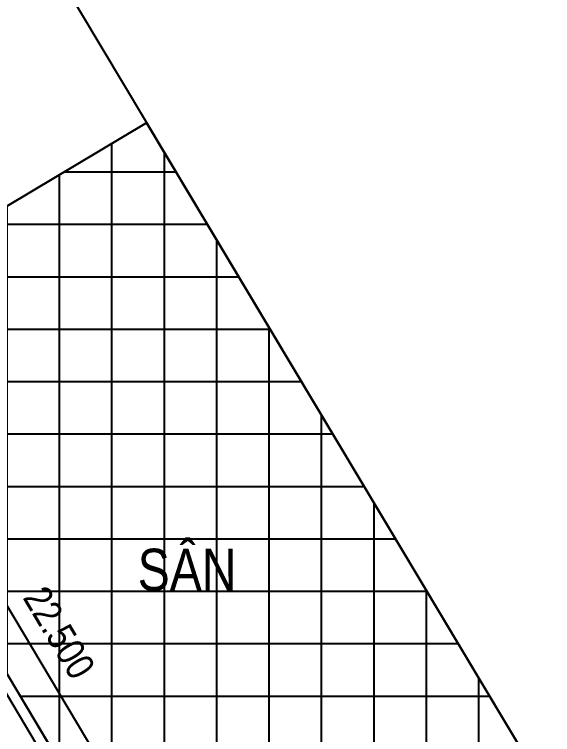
# Model space of a CAD drawing. Header units: millimetres. Extents: x 120 to 288, y 58 to 216.
# Drawn here: x 227.3 to 231.15, y 201.23 to 206.38 of the extents above; entities that cross this region are included whole.
import ezdxf

# ---------------------------------------------------------------- set-up
doc = ezdxf.new("R2010")
doc.units = ezdxf.units.MM
doc.header["$LTSCALE"] = 0.3
doc.header["$MEASUREMENT"] = 0
doc.linetypes.add('DASHDOTX2', pattern=[2, 1, -0.5, 0, -0.5])
doc.layers.get('0').update_dxf_attribs({"linetype": 'CONTINUOUS', "lineweight": 13})
doc.layers.get('DEFPOINTS').update_dxf_attribs({"linetype": 'CONTINUOUS', "lineweight": 13})
for name, color, linetype in [('HATCH', 8, 'CONTINUOUS'), ('HATCH1', 8, 'CONTINUOUS'), ('LAYER 1', 1, 'CONTINUOUS'), ('LAYER1', 1, 'CONTINUOUS'), ('Layer2', 4, 'CONTINUOUS'), ('LAYER7', 7, 'CONTINUOUS')]:
    doc.layers.add(name, color=color, linetype=linetype)
doc.styles.add('HELVE-KT', font='vhelvcn.TTF')
doc.linetypes.add('FENCELINE2', pattern='A,0.25,-0.1,[132,ltypeshp.shx,S=0.1,R=0,X=-0.1,Y=0],-0.1,1', length=1.45)
doc.dimstyles.new('1-400', dxfattribs={"dimtxt": 0.2, "dimasz": 0.12, "dimexe": 0.12, "dimexo": 0.2, "dimgap": 0.12, "dimtad": 1, "dimdec": 3, "dimlfac": 4, "dimzin": 4, "dimdsep": 46, "dimtxsty": 'HELVE-KT', "dimblk1": 'DOT', "dimblk2": 'DOT', "dimsah": 1, "dimcen": -0.18, "dimadec": 3, "dimazin": 0, "dimtfac": 1, "dimtdec": 3, "dimtmove": 2, "dimatfit": 3, "dimldrblk": 'DOT', "dimfxl": 0, "dimtolj": 1, "dimtzin": 4, "dimarcsym": 0})

# ---------------------------------------------------------------- blocks, each defined once
blk = doc.blocks.new('_DOT')
at = {"color": 0, "linetype": 'ByBlock'}
blk.add_line((-0.5, 0), (-1, 0), dxfattribs=at)
at = {"color": 0, "linetype": 'ByBlock', "const_width": 0.5}
blk.add_lwpolyline([(-0.25, 0, 1), (0.25, 0, 1)], format="xyb", close=True, dxfattribs=at)
blk = doc.blocks.new('*D1503')
at = {"layer": 'DEFPOINTS', "color": 0, "lineweight": -2, "ltscale": 5}
for p in [(225.3041, 203.8478), (228.8722, 199.4264), (228.1854, 199.0168)]:
    blk.add_point(p, dxfattribs=at)
at = {"layer": 'LAYER 1', "color": 0, "lineweight": -2, "ltscale": 5}
for p, q in [((225.4758, 203.9502), (226.0939, 204.3188)), ((226.0523, 204.1543), (228.8107, 199.5295)), ((228.3572, 199.1192), (228.9752, 199.4879))]:
    blk.add_line(p, q, dxfattribs=at)
at = {"layer": 'LAYER 1', "color": 0, "lineweight": -2, "ltscale": 5, "xscale": 0.12, "yscale": 0.12, "zscale": 0.12}
for p, rotation in [((225.9908, 204.2574), 120.8132059759951), ((228.8722, 199.4264), 300.8132059759951)]:
    blk.add_blockref('_DOT', p, dxfattribs=dict(at, rotation=rotation))
at = {"layer": 'LAYER 1', "color": 0, "ltscale": 5, "insert": (227.6223, 201.9557), "char_height": 0.2, "attachment_point": 5, "rotation": 300.8132, "style": 'HELVE-KT'}
blk.add_mtext('\\A1;22.500', dxfattribs=at)

msp = doc.modelspace()

# ---------------------------------------------------------------- hatches: boundary and pattern name
at = {"layer": 'HATCH', "lineweight": -2, "ltscale": 0.08}
h = msp.add_hatch(dxfattribs=at)
h.set_pattern_fill('NET', color=256, scale=3, style=0)
h.set_pattern_definition([(0, (0, 39.12727), (0, 0.375), []), (90, (0, 39.12727), (-0.375, 2e-17), [])])
h.paths.add_polyline_path([(228.65779, 199.29852), (231.13592, 200.77656), (228.24815, 205.60372), (225.77643, 204.12951)])

# ---------------------------------------------------------------- linework, layer by layer
msp.add_lwpolyline([(225.77643, 204.12951), (228.24815, 205.60372)], dxfattribs=at)
at = {"layer": 'HATCH1', "linetype": 'FENCELINE2'}
msp.add_lwpolyline([(239.94924, 204.68257), (236.5113, 202.66512), (231.72418, 199.79324), (222.62095, 215.01008)], dxfattribs=at)
at = {"layer": 'HATCH1', "ltscale": 5}
msp.add_lwpolyline([(239.94924, 204.66897), (231.72418, 199.79324), (222.62095, 215.01008)], dxfattribs=at)
at = {"layer": 'Layer2', "lineweight": -2, "ltscale": 0.08}
msp.add_lwpolyline([(228.65779, 199.29852), (231.13592, 200.77656), (228.24815, 205.60372), (225.77643, 204.12951)], close=True, dxfattribs=at)
at = {"layer": 'LAYER7', "ltscale": 5}
for p, q in [((228.65779, 199.29852), (225.77643, 204.12951)), ((228.54215, 199.34599), (225.76324, 204.00521))]:
    msp.add_line(p, q, dxfattribs=at)

# ---------------------------------------------------------------- texts
at = {"layer": 'LAYER1', "linetype": 'DASHDOTX2', "insert": (228.53752, 202.55611), "char_height": 0.3, "width": 4.5314814, "attachment_point": 2}
msp.add_mtext('{\\fVNI-Helve-Condense|b0|i0|c0|p2;SAÂN}', dxfattribs=at)

# ---------------------------------------------------------------- dimensions: what is measured, and where the dimension line sits
at = {"layer": 'LAYER 1', "ltscale": 5}
dim = msp.add_aligned_dim(p1=(225.30407, 203.84778), p2=(228.18542, 199.01679), distance=0.79962, dimstyle='1-400', dxfattribs=at)
dim.commit()
dim.dimension.update_dxf_attribs({"geometry": '*D1503', "text_midpoint": (227.62227, 201.95567)})

doc.saveas('drawing.dxf')
